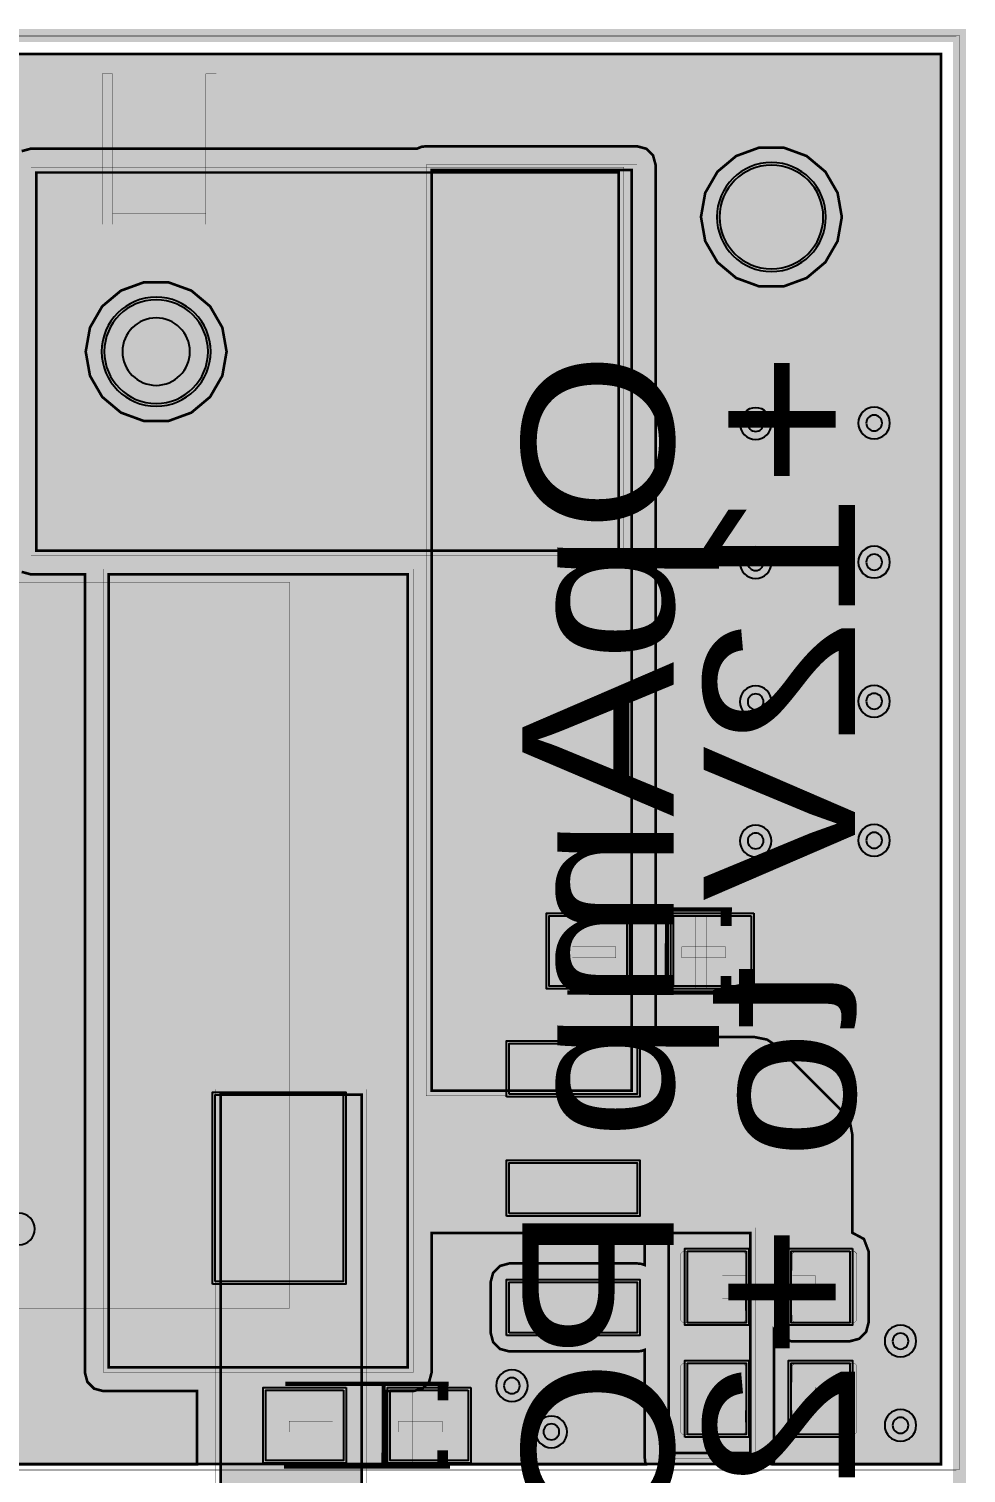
# Model space of a CAD drawing. Header units: millimetres. Extents: x 0 to 40.3, y -58.3 to 0.1.
# Drawn here: x 22.18 to 40.25, y -27.72 to 0.13 of the extents above; entities that cross this region are included whole.
import ezdxf
from ezdxf.enums import TextEntityAlignment as Align

# ---------------------------------------------------------------- set-up
doc = ezdxf.new("R2010")
doc.units = ezdxf.units.MM
doc.header["$MEASUREMENT"] = 0
for name, color, linetype, true_color in [('Board-Outline-Layer', 7, 'Continuous', 0xff00ff), ('Bottom-Layer', 7, 'Continuous', 0x0000ff), ('Bottom-Paste-Mask-Layer', 7, 'Continuous', 0x800000), ('Bottom-Silkscreen-Layer', 7, 'Continuous', 0x66cc33), ('Bottom-Solder-Mask-Layer', 7, 'Continuous', 0xaa00ff), ('Document-Layer', 7, 'Continuous', 0xffffff), ('Hole-Layer', 7, 'Continuous', 0x222222), ('Multi-Layer', 7, 'Continuous', 0xc0c0c0), ('Top-Layer', 7, 'Continuous', 0xff0000), ('Top-Paste-Mask-Layer', 7, 'Continuous', 0x808080), ('Top-Silkscreen-Layer', 7, 'Continuous', 0xffcc00), ('Top-Solder-Mask-Layer', 7, 'Continuous', 0x800080)]:
    doc.layers.add(name, color=color, linetype=linetype, true_color=true_color)
doc.styles.get("Standard").update_dxf_attribs({"font": 'arial.ttf'})

msp = doc.modelspace()

# ---------------------------------------------------------------- hatches: boundary and pattern name
at = {"layer": 'Bottom-Layer'}
for points in [[(39.769, -0.358), (39.769, -27.546), (0.485, -27.546), (0.485, -0.358)], [(35.142, -3.5), (35.224, -3.965), (35.46, -4.373), (35.821, -4.676), (36.264, -4.838), (36.736, -4.838), (37.179, -4.676), (37.54, -4.373), (37.776, -3.965), (37.858, -3.5), (37.776, -3.035), (37.54, -2.627), (37.179, -2.324), (36.736, -2.162), (36.264, -2.162), (35.821, -2.324), (35.46, -2.627), (35.224, -3.035)], [(35.5, -3.5, 1), (37.5, -3.5, 1)], [(23.28, -6.096), (23.362, -6.561), (23.598, -6.969), (23.959, -7.272), (24.402, -7.434), (24.874, -7.434), (25.317, -7.272), (25.678, -6.969), (25.914, -6.561), (25.996, -6.096), (25.914, -5.632), (25.678, -5.223), (25.317, -4.92), (24.874, -4.759), (24.402, -4.759), (23.959, -4.92), (23.598, -5.223), (23.362, -5.632)], [(23.638, -6.096, 1), (25.638, -6.096, 1)]]:
    msp.add_hatch(color=256, dxfattribs=at).paths.add_polyline_path(points)
at = {"layer": 'Bottom-Paste-Mask-Layer'}
for points in [[(35.5, -3.5, 1), (37.5, -3.5, 1)], [(23.638, -6.096, 1), (25.638, -6.096, 1)]]:
    msp.add_hatch(color=256, dxfattribs=at).paths.add_polyline_path(points)
at = {"layer": 'Bottom-Solder-Mask-Layer'}
for points in [[(35.449, -3.5, 1), (37.551, -3.5, 1)], [(23.587, -6.096, 1), (25.689, -6.096, 1)], [(13.208, -24.541), (13.208, -10.541), (27.208, -10.541), (27.208, -24.541)]]:
    msp.add_hatch(color=256, dxfattribs=at).paths.add_polyline_path(points)
at = {"layer": 'Document-Layer'}
for points in [[(23.598, -0.741), (23.598, -3.641), (23.798, -3.641), (23.798, -0.741)], [(23.598, -0.741), (23.598, -3.641), (23.798, -3.641), (23.798, -0.741)], [(25.798, -0.741), (25.798, -3.641), (25.598, -3.641), (25.598, -0.741)], [(25.798, -0.741), (25.798, -3.641), (25.598, -3.641), (25.598, -0.741)], [(23.798, -3.641), (25.598, -3.641), (25.598, -3.441), (23.798, -3.441)], [(23.798, -3.641), (25.598, -3.641), (25.598, -3.441), (23.798, -3.441)], [(35.244, -18.377), (35.041, -18.377), (35.041, -16.98), (35.244, -16.98)], [(35.244, -18.377), (35.041, -18.377), (35.041, -16.98), (35.244, -16.98)], [(35.526, -16.84), (35.73, -16.84), (35.73, -17.17), (35.526, -17.17)], [(35.526, -16.84), (35.73, -16.84), (35.73, -17.17), (35.526, -17.17)], [(32.662, -17.783), (32.662, -17.573), (33.502, -17.573), (33.502, -17.783)], [(32.662, -17.783), (32.662, -17.573), (33.502, -17.573), (33.502, -17.783)], [(34.773, -17.783), (34.773, -17.573), (35.613, -17.573), (35.613, -17.783)], [(34.773, -17.783), (34.773, -17.573), (35.613, -17.573), (35.613, -17.783)], [(35.726, -18.466), (35.523, -18.466), (35.523, -18.136), (35.726, -18.136)], [(35.726, -18.466), (35.523, -18.466), (35.523, -18.136), (35.726, -18.136)], [(29.783, -27.521), (29.58, -27.521), (29.58, -26.124), (29.783, -26.124)], [(29.783, -27.521), (29.58, -27.521), (29.58, -26.124), (29.783, -26.124)], [(30.065, -25.984), (30.269, -25.984), (30.269, -26.314), (30.065, -26.314)], [(30.065, -25.984), (30.269, -25.984), (30.269, -26.314), (30.065, -26.314)], [(27.201, -26.927), (27.201, -26.717), (28.041, -26.717), (28.041, -26.927)], [(27.201, -26.927), (27.201, -26.717), (28.041, -26.717), (28.041, -26.927)], [(29.312, -26.927), (29.312, -26.717), (30.152, -26.717), (30.152, -26.927)], [(29.312, -26.927), (29.312, -26.717), (30.152, -26.717), (30.152, -26.927)], [(30.265, -27.61), (30.062, -27.61), (30.062, -27.28), (30.265, -27.28)], [(30.265, -27.61), (30.062, -27.61), (30.062, -27.28), (30.265, -27.28)]]:
    msp.add_hatch(color=256, dxfattribs=at).paths.add_polyline_path(points)
at = {"layer": 'Hole-Layer'}
for points in [[(35.5, -3.5, 1), (37.5, -3.5, 1)], [(23.988, -6.096, 1), (25.288, -6.096, 1)]]:
    msp.add_hatch(color=256, dxfattribs=at).paths.add_polyline_path(points)
at = {"layer": 'Multi-Layer'}
for points in [[(35.5, -3.5, 1), (37.5, -3.5, 1)], [(35.5, -3.5, 1), (37.5, -3.5, 1)], [(35.5, -3.5, 1), (37.5, -3.5, 1)], [(23.638, -6.096, 1), (25.638, -6.096, 1)], [(23.638, -6.096, 1), (25.638, -6.096, 1)], [(23.638, -6.096, 1), (25.638, -6.096, 1)]]:
    msp.add_hatch(color=256, dxfattribs=at).paths.add_polyline_path(points)
at = {"layer": 'Top-Layer'}
for points in [[(25.423, -27.548), (19.281, -27.548), (19.281, -19.453), (19.233, -19.274), (19.102, -19.143), (18.923, -19.095), (16.911, -19.095), (16.788, -19.001), (16.637, -18.968), (14.667, -18.968), (14.488, -19.016), (14.357, -19.147), (14.309, -19.326), (14.309, -23.876), (14.322, -23.972), (14.36, -24.061), (13.379, -25.042), (11.259, -25.042), (9.502, -23.285), (9.502, -9.989), (12.275, -7.216), (13.71, -7.216), (14.156, -7.416), (14.645, -7.444), (15.111, -7.298), (15.496, -6.996), (15.748, -6.577), (15.836, -6.096), (15.748, -5.615), (15.496, -5.196), (15.111, -4.894), (14.645, -4.748), (14.156, -4.776), (13.71, -4.976), (11.811, -4.976), (11.382, -5.061), (11.019, -5.304), (7.59, -8.733), (7.347, -9.096), (7.262, -9.525), (7.262, -23.749), (7.347, -24.178), (7.59, -24.541), (10.003, -26.954), (10.366, -27.197), (10.795, -27.282), (13.843, -27.282), (14.272, -27.197), (14.635, -26.954), (16.383, -25.206), (16.383, -27.548), (0.485, -27.548), (0.485, -0.358), (39.769, -0.358), (39.769, -27.548), (36.534, -27.548), (36.548, -27.491), (36.553, -27.432), (36.553, -24.959), (36.685, -25.117), (36.883, -25.177), (38.015, -25.177), (38.194, -25.129), (38.326, -24.998), (38.373, -24.819), (38.373, -23.442), (38.284, -23.205), (38.061, -23.086), (38.061, -21.193), (38.015, -20.959), (37.882, -20.76), (36.614, -19.492), (36.415, -19.36), (36.181, -19.313), (34.267, -19.313), (34.267, -2.494), (34.219, -2.315), (34.088, -2.184), (33.909, -2.136), (29.845, -2.136), (29.754, -2.147), (29.669, -2.182), (22.225, -2.182), (22.046, -2.23), (21.915, -2.361), (21.867, -2.54), (21.867, -10.033), (21.915, -10.212), (22.046, -10.343), (22.225, -10.391), (23.264, -10.391), (23.264, -25.781), (23.312, -25.96), (23.443, -26.091), (23.622, -26.139), (25.423, -26.139)], [(35.142, -3.5), (35.224, -3.965), (35.46, -4.373), (35.821, -4.676), (36.264, -4.838), (36.736, -4.838), (37.179, -4.676), (37.54, -4.373), (37.776, -3.965), (37.858, -3.5), (37.776, -3.035), (37.54, -2.627), (37.179, -2.324), (36.736, -2.162), (36.264, -2.162), (35.821, -2.324), (35.46, -2.627), (35.224, -3.035)], [(35.5, -3.5, 1), (37.5, -3.5, 1)], [(22.327, -2.642), (33.553, -2.642), (33.553, -9.931), (22.327, -9.931)], [(29.947, -2.595), (33.807, -2.595), (33.807, -20.345), (29.947, -20.345)], [(23.638, -6.096, 1), (25.638, -6.096, 1)], [(29.487, -20.447), (29.488, -20.468), (29.489, -20.49), (29.489, -25.679), (23.724, -25.679), (23.724, -10.391), (29.487, -10.391)], [(33.713, -16.974), (33.713, -18.332), (32.213, -18.332), (32.213, -16.974)], [(36.113, -16.974), (36.113, -18.332), (34.613, -18.332), (34.613, -16.974)], [(31.445, -20.415), (31.445, -19.435), (33.915, -19.435), (33.915, -20.415)], [(25.775, -24.025), (25.775, -20.425), (28.245, -20.425), (28.245, -24.025)], [(25.883, -20.422), (28.6, -20.422), (28.6, -31.271), (25.883, -31.271)], [(31.445, -22.715), (31.445, -21.735), (33.915, -21.735), (33.915, -22.715)], [(34.059, -27.432), (34.064, -27.491), (34.078, -27.548), (29.06, -27.548), (29.06, -26.139), (29.591, -26.139), (29.77, -26.091), (29.901, -25.96), (29.949, -25.781), (29.949, -23.091), (32.68, -23.091), (32.768, -23.087), (32.856, -23.073), (33.915, -23.073), (33.989, -23.066), (34.059, -23.043), (34.059, -23.707), (33.989, -23.685), (33.915, -23.677), (31.445, -23.677), (31.266, -23.725), (31.135, -23.856), (31.087, -24.035), (31.087, -25.015), (31.135, -25.194), (31.266, -25.325), (31.445, -25.373), (33.915, -25.373), (33.989, -25.366), (34.059, -25.343)], [(34.519, -23.089), (36.093, -23.089), (36.093, -27.33), (34.519, -27.33)], [(36.015, -23.442), (36.015, -24.819), (34.883, -24.819), (34.883, -23.442)], [(38.015, -23.442), (38.015, -24.819), (36.883, -24.819), (36.883, -23.442)], [(31.445, -25.015), (31.445, -24.035), (33.915, -24.035), (33.915, -25.015)], [(34.883, -26.978), (34.883, -25.601), (36.015, -25.601), (36.015, -26.978)], [(36.883, -26.978), (36.883, -25.601), (38.015, -25.601), (38.015, -26.978)], [(28.252, -26.118), (28.252, -27.477), (26.752, -27.477), (26.752, -26.118)], [(30.652, -26.118), (30.652, -27.477), (29.152, -27.477), (29.152, -26.118)]]:
    msp.add_hatch(color=256, dxfattribs=at).paths.add_polyline_path(points)
at = {"layer": 'Top-Paste-Mask-Layer'}
for points in [[(35.5, -3.5, 1), (37.5, -3.5, 1)], [(23.638, -6.096, 1), (25.638, -6.096, 1)], [(33.713, -16.974), (33.713, -18.332), (32.213, -18.332), (32.213, -16.974)], [(36.113, -16.974), (36.113, -18.332), (34.613, -18.332), (34.613, -16.974)], [(31.445, -20.415), (31.445, -19.435), (33.915, -19.435), (33.915, -20.415)], [(25.775, -24.025), (25.775, -20.425), (28.245, -20.425), (28.245, -24.025)], [(31.445, -22.715), (31.445, -21.735), (33.915, -21.735), (33.915, -22.715)], [(35.999, -23.49), (35.999, -23.91), (35.554, -23.91), (35.554, -24.36), (35.994, -24.36), (35.999, -24.77), (35.949, -24.82), (34.799, -24.82), (34.749, -24.77), (34.749, -23.49), (34.799, -23.44), (35.949, -23.44)], [(35.999, -23.49), (35.999, -23.91), (35.554, -23.91), (35.554, -24.36), (35.994, -24.36), (35.999, -24.77), (35.949, -24.82), (34.799, -24.82), (34.749, -24.77), (34.749, -23.49), (34.799, -23.44), (35.949, -23.44)], [(38.149, -23.49), (38.149, -24.77), (38.099, -24.82), (36.949, -24.82), (36.899, -24.77), (36.894, -24.36), (37.344, -24.36), (37.344, -23.91), (36.904, -23.91), (36.899, -23.49), (36.949, -23.44), (38.099, -23.44)], [(38.149, -23.49), (38.149, -24.77), (38.099, -24.82), (36.949, -24.82), (36.899, -24.77), (36.894, -24.36), (37.344, -24.36), (37.344, -23.91), (36.904, -23.91), (36.899, -23.49), (36.949, -23.44), (38.099, -23.44)], [(31.445, -25.015), (31.445, -24.035), (33.915, -24.035), (33.915, -25.015)], [(34.749, -26.929), (34.749, -25.649), (34.799, -25.599), (35.949, -25.599), (35.999, -25.649), (36.004, -26.059), (35.554, -26.059), (35.554, -26.509), (35.994, -26.509), (35.999, -26.929), (35.949, -26.979), (34.799, -26.979)], [(34.749, -26.929), (34.749, -25.649), (34.799, -25.599), (35.949, -25.599), (35.999, -25.649), (36.004, -26.059), (35.554, -26.059), (35.554, -26.509), (35.994, -26.509), (35.999, -26.929), (35.949, -26.979), (34.799, -26.979)], [(36.899, -26.929), (36.899, -26.509), (37.344, -26.509), (37.344, -26.059), (36.904, -26.059), (36.899, -25.649), (36.949, -25.599), (38.099, -25.599), (38.149, -25.649), (38.149, -26.929), (38.099, -26.979), (36.949, -26.979)], [(36.899, -26.929), (36.899, -26.509), (37.344, -26.509), (37.344, -26.059), (36.904, -26.059), (36.899, -25.649), (36.949, -25.599), (38.099, -25.599), (38.149, -25.649), (38.149, -26.929), (38.099, -26.979), (36.949, -26.979)], [(28.252, -26.118), (28.252, -27.477), (26.752, -27.477), (26.752, -26.118)], [(30.652, -26.118), (30.652, -27.477), (29.152, -27.477), (29.152, -26.118)]]:
    msp.add_hatch(color=256, dxfattribs=at).paths.add_polyline_path(points)
at = {"layer": 'Top-Solder-Mask-Layer'}
for points in [[(35.449, -3.5, 1), (37.551, -3.5, 1)], [(23.587, -6.096, 1), (25.689, -6.096, 1)], [(33.764, -16.923), (33.764, -18.383), (32.162, -18.383), (32.162, -16.923)], [(36.164, -16.923), (36.164, -18.383), (34.562, -18.383), (34.562, -16.923)], [(31.394, -20.466), (31.394, -19.384), (33.966, -19.384), (33.966, -20.466)], [(25.724, -24.076), (25.724, -20.374), (28.296, -20.374), (28.296, -24.076)], [(31.394, -22.766), (31.394, -21.684), (33.966, -21.684), (33.966, -22.766)], [(36.066, -23.391), (36.066, -24.869), (34.832, -24.869), (34.832, -23.391)], [(38.066, -23.391), (38.066, -24.869), (36.832, -24.869), (36.832, -23.391)], [(31.394, -25.066), (31.394, -23.984), (33.966, -23.984), (33.966, -25.066)], [(34.832, -27.028), (34.832, -25.55), (36.066, -25.55), (36.066, -27.028)], [(36.832, -27.028), (36.832, -25.55), (38.066, -25.55), (38.066, -27.028)], [(28.303, -26.067), (28.303, -27.528), (26.701, -27.528), (26.701, -26.067)], [(30.703, -26.067), (30.703, -27.528), (29.101, -27.528), (29.101, -26.067)]]:
    msp.add_hatch(color=256, dxfattribs=at).paths.add_polyline_path(points)

# ---------------------------------------------------------------- linework, layer by layer
at = {"layer": 'Board-Outline-Layer', "const_width": 0.254}
msp.add_lwpolyline([(0.127, -50), (0.127, 0), (40.127, 0), (40.127, -50)], close=True, dxfattribs=at)
at = {"layer": 'Bottom-Layer'}
for points, const_width in [([(0.066, -27.668), (0.066, -0.018), (40.066, -0.018), (40.066, -27.668)], 0.00508), ([(39.769, -0.358), (39.769, -27.546), (0.485, -27.546), (0.485, -0.358)], 0.0508), ([(35.142, -3.5), (35.224, -3.965), (35.46, -4.373), (35.821, -4.676), (36.264, -4.838), (36.736, -4.838), (37.179, -4.676), (37.54, -4.373), (37.776, -3.965), (37.858, -3.5), (37.776, -3.035), (37.54, -2.627), (37.179, -2.324), (36.736, -2.162), (36.264, -2.162), (35.821, -2.324), (35.46, -2.627), (35.224, -3.035)], 0.0508), ([(23.28, -6.096), (23.362, -6.561), (23.598, -6.969), (23.959, -7.272), (24.402, -7.434), (24.874, -7.434), (25.317, -7.272), (25.678, -6.969), (25.914, -6.561), (25.996, -6.096), (25.914, -5.632), (25.678, -5.223), (25.317, -4.92), (24.874, -4.759), (24.402, -4.759), (23.959, -4.92), (23.598, -5.223), (23.362, -5.632)], 0.0508)]:
    msp.add_lwpolyline(points, close=True, dxfattribs=dict(at, const_width=const_width))
for points in [[(35.5, -3.5, 1), (37.5, -3.5), (37.5, -3.5, 1), (35.5, -3.5)], [(23.638, -6.096, 1), (25.638, -6.096), (25.638, -6.096, 1), (23.638, -6.096)]]:
    msp.add_lwpolyline(points, format="xyb", dxfattribs=at)
at = {"layer": 'Bottom-Paste-Mask-Layer'}
for points in [[(35.5, -3.5, 1), (37.5, -3.5), (37.5, -3.5, 1), (35.5, -3.5)], [(23.638, -6.096, 1), (25.638, -6.096), (25.638, -6.096, 1), (23.638, -6.096)]]:
    msp.add_lwpolyline(points, format="xyb", dxfattribs=at)
at = {"layer": 'Bottom-Solder-Mask-Layer'}
for points in [[(35.449, -3.5, 1), (37.551, -3.5), (37.551, -3.5, 1), (35.449, -3.5)], [(23.587, -6.096, 1), (25.689, -6.096), (25.689, -6.096, 1), (23.587, -6.096)]]:
    msp.add_lwpolyline(points, format="xyb", dxfattribs=at)
at = {"layer": 'Bottom-Solder-Mask-Layer', "const_width": 0.00508}
msp.add_lwpolyline([(13.208, -24.541), (13.208, -10.541), (27.208, -10.541), (27.208, -24.541)], close=True, dxfattribs=at)
at = {"layer": 'Document-Layer', "const_width": 0.00508}
for points in [[(23.598, -0.741), (23.598, -3.641), (23.798, -3.641), (23.798, -0.741)], [(23.598, -0.741), (23.598, -3.641), (23.798, -3.641), (23.798, -0.741)], [(25.798, -0.741), (25.798, -3.641), (25.598, -3.641), (25.598, -0.741)], [(25.798, -0.741), (25.798, -3.641), (25.598, -3.641), (25.598, -0.741)], [(23.798, -3.641), (25.598, -3.641), (25.598, -3.441), (23.798, -3.441)], [(23.798, -3.641), (25.598, -3.641), (25.598, -3.441), (23.798, -3.441)], [(35.244, -18.377), (35.041, -18.377), (35.041, -16.98), (35.244, -16.98)], [(35.244, -18.377), (35.041, -18.377), (35.041, -16.98), (35.244, -16.98)], [(35.526, -16.84), (35.73, -16.84), (35.73, -17.17), (35.526, -17.17)], [(35.526, -16.84), (35.73, -16.84), (35.73, -17.17), (35.526, -17.17)], [(32.662, -17.783), (32.662, -17.573), (33.502, -17.573), (33.502, -17.783)], [(32.662, -17.783), (32.662, -17.573), (33.502, -17.573), (33.502, -17.783)], [(34.773, -17.783), (34.773, -17.573), (35.613, -17.573), (35.613, -17.783)], [(34.773, -17.783), (34.773, -17.573), (35.613, -17.573), (35.613, -17.783)], [(35.726, -18.466), (35.523, -18.466), (35.523, -18.136), (35.726, -18.136)], [(35.726, -18.466), (35.523, -18.466), (35.523, -18.136), (35.726, -18.136)], [(29.783, -27.521), (29.58, -27.521), (29.58, -26.124), (29.783, -26.124)], [(29.783, -27.521), (29.58, -27.521), (29.58, -26.124), (29.783, -26.124)], [(30.065, -25.984), (30.269, -25.984), (30.269, -26.314), (30.065, -26.314)], [(30.065, -25.984), (30.269, -25.984), (30.269, -26.314), (30.065, -26.314)], [(27.201, -26.927), (27.201, -26.717), (28.041, -26.717), (28.041, -26.927)], [(27.201, -26.927), (27.201, -26.717), (28.041, -26.717), (28.041, -26.927)], [(29.312, -26.927), (29.312, -26.717), (30.152, -26.717), (30.152, -26.927)], [(29.312, -26.927), (29.312, -26.717), (30.152, -26.717), (30.152, -26.927)], [(30.265, -27.61), (30.062, -27.61), (30.062, -27.28), (30.265, -27.28)], [(30.265, -27.61), (30.062, -27.61), (30.062, -27.28), (30.265, -27.28)]]:
    msp.add_lwpolyline(points, close=True, dxfattribs=at)
at = {"layer": 'Document-Layer', "const_width": 0.5}
msp.add_lwpolyline([(33.151, -24.638, 1), (33.651, -24.638), (33.651, -24.638, 1), (33.151, -24.638)], format="xyb", dxfattribs=at)
msp.add_lwpolyline([(33.151, -24.638, 1), (33.651, -24.638), (33.651, -24.638, 1), (33.151, -24.638)], format="xyb", dxfattribs=at)
at = {"layer": 'Hole-Layer'}
msp.add_lwpolyline([(35.5, -3.5, 1), (37.5, -3.5), (37.5, -3.5, 1), (35.5, -3.5)], format="xyb", dxfattribs=at)
for points in [[(23.988, -6.096, 1), (25.288, -6.096, 1)], [(36.043, -7.483, 1), (36.348, -7.483, 1)], [(38.329, -7.473, 1), (38.634, -7.473, 1)], [(36.043, -10.165, 1), (36.348, -10.165, 1)], [(38.329, -10.155, 1), (38.634, -10.155, 1)], [(36.043, -12.847, 1), (36.348, -12.847, 1)], [(38.329, -12.837, 1), (38.634, -12.837, 1)], [(36.043, -15.53, 1), (36.348, -15.53, 1)], [(38.329, -15.52, 1), (38.634, -15.52, 1)], [(38.837, -25.174, 1), (39.142, -25.174, 1)], [(31.344, -26.035, 1), (31.649, -26.035, 1)], [(38.837, -26.797, 1), (39.142, -26.797, 1)], [(32.106, -26.924, 1), (32.411, -26.924, 1)]]:
    msp.add_lwpolyline(points, format="xyb", close=True, dxfattribs=at)
at = {"layer": 'Multi-Layer'}
for points in [[(35.5, -3.5, 1), (37.5, -3.5), (37.5, -3.5, 1), (35.5, -3.5)], [(35.5, -3.5, 1), (37.5, -3.5), (37.5, -3.5, 1), (35.5, -3.5)], [(35.5, -3.5, 1), (37.5, -3.5), (37.5, -3.5, 1), (35.5, -3.5)], [(23.638, -6.096, 1), (25.638, -6.096), (25.638, -6.096, 1), (23.638, -6.096)], [(23.638, -6.096, 1), (25.638, -6.096), (25.638, -6.096, 1), (23.638, -6.096)], [(23.638, -6.096, 1), (25.638, -6.096), (25.638, -6.096, 1), (23.638, -6.096)], [(21.688, -23.012, 1), (22.298, -23.012), (22.298, -23.012, 1), (21.688, -23.012)], [(31.191, -26.035, 1), (31.801, -26.035), (31.801, -26.035, 1), (31.191, -26.035)]]:
    msp.add_lwpolyline(points, format="xyb", dxfattribs=at)
for points in [[(35.89, -7.483, 1), (36.5, -7.483, 1)], [(38.176, -7.473, 1), (38.786, -7.473, 1)], [(35.89, -10.165, 1), (36.5, -10.165, 1)], [(38.176, -10.155, 1), (38.786, -10.155, 1)], [(35.89, -12.847, 1), (36.5, -12.847, 1)], [(38.176, -12.837, 1), (38.786, -12.837, 1)], [(35.89, -15.53, 1), (36.5, -15.53, 1)], [(38.176, -15.52, 1), (38.786, -15.52, 1)], [(38.684, -25.174, 1), (39.294, -25.174, 1)], [(31.953, -26.924, 1), (32.563, -26.924, 1)], [(38.684, -26.797, 1), (39.294, -26.797, 1)]]:
    msp.add_lwpolyline(points, format="xyb", close=True, dxfattribs=at)
at = {"layer": 'Top-Layer'}
for points, const_width in [([(0.127, -27.65), (0.127, 0), (40.127, 0), (40.127, -27.65)], 0.00508), ([(35.142, -3.5), (35.224, -3.965), (35.46, -4.373), (35.821, -4.676), (36.264, -4.838), (36.736, -4.838), (37.179, -4.676), (37.54, -4.373), (37.776, -3.965), (37.858, -3.5), (37.776, -3.035), (37.54, -2.627), (37.179, -2.324), (36.736, -2.162), (36.264, -2.162), (35.821, -2.324), (35.46, -2.627), (35.224, -3.035)], 0.0508), ([(29.845, -20.447), (29.845, -2.494), (33.909, -2.494), (33.909, -20.447)], 0.00508), ([(22.225, -10.033), (22.225, -2.54), (33.655, -2.54), (33.655, -10.033)], 0.00508), ([(22.327, -2.642), (33.553, -2.642), (33.553, -9.931), (22.327, -9.931)], 0.0508), ([(29.947, -2.595), (33.807, -2.595), (33.807, -20.345), (29.947, -20.345)], 0.0508), ([(23.622, -25.781), (23.622, -10.287), (29.591, -10.287), (29.591, -25.781)], 0.00508), ([(29.487, -20.447), (29.488, -20.468), (29.489, -20.49), (29.489, -25.679), (23.724, -25.679), (23.724, -10.391), (29.487, -10.391)], 0.0508), ([(25.781, -31.373), (25.781, -20.32), (28.702, -20.32), (28.702, -31.373)], 0.00508), ([(25.883, -20.422), (28.6, -20.422), (28.6, -31.271), (25.883, -31.271)], 0.0508), ([(34.059, -27.432), (34.064, -27.491), (34.078, -27.548), (29.06, -27.548), (29.06, -26.139), (29.591, -26.139), (29.77, -26.091), (29.901, -25.96), (29.949, -25.781), (29.949, -23.091), (32.68, -23.091), (32.768, -23.087), (32.856, -23.073), (33.915, -23.073), (33.989, -23.066), (34.059, -23.043), (34.059, -23.707), (33.989, -23.685), (33.915, -23.677), (31.445, -23.677), (31.266, -23.725), (31.135, -23.856), (31.087, -24.035), (31.087, -25.015), (31.135, -25.194), (31.266, -25.325), (31.445, -25.373), (33.915, -25.373), (33.989, -25.366), (34.059, -25.343)], 0.0508), ([(34.417, -27.432), (34.417, -22.987), (36.195, -22.987), (36.195, -27.432)], 0.00508), ([(34.519, -23.089), (36.093, -23.089), (36.093, -27.33), (34.519, -27.33)], 0.0508)]:
    msp.add_lwpolyline(points, close=True, dxfattribs=dict(at, const_width=const_width))
for points, const_width in [([(0.485, -0.358), (39.769, -0.358), (39.769, -27.548), (36.534, -27.548), (36.548, -27.491), (36.553, -27.432), (36.553, -24.959), (36.685, -25.117), (36.883, -25.177), (38.015, -25.177), (38.194, -25.129), (38.326, -24.998), (38.373, -24.819), (38.373, -23.442), (38.284, -23.205), (38.061, -23.086), (38.061, -21.193), (38.015, -20.959), (37.882, -20.76), (36.614, -19.492), (36.415, -19.36), (36.181, -19.313), (34.267, -19.313), (34.267, -2.494), (34.219, -2.315), (34.088, -2.184), (33.909, -2.136), (29.845, -2.136), (29.754, -2.147), (29.669, -2.182), (22.225, -2.182), (22.046, -2.23)], 0.0508), ([(22.046, -10.343), (22.225, -10.391), (23.264, -10.391), (23.264, -25.781), (23.312, -25.96), (23.443, -26.091), (23.622, -26.139), (25.423, -26.139), (25.423, -27.548), (19.281, -27.548)], 0.0508), ([(36.181, -19.925), (32.68, -19.925)], 0.508), ([(37.449, -21.193), (36.181, -19.925)], 0.508), ([(37.449, -24.13), (37.449, -21.193)], 0.508), ([(32.68, -22.225), (27.01, -22.225)], 1.016), ([(35.054, -24.525), (35.449, -24.13)], 0.508), ([(32.68, -24.525), (35.054, -24.525)], 0.508)]:
    msp.add_lwpolyline(points, dxfattribs=dict(at, const_width=const_width))
for points in [[(35.5, -3.5, 1), (37.5, -3.5), (37.5, -3.5, 1), (35.5, -3.5)], [(23.638, -6.096, 1), (25.638, -6.096), (25.638, -6.096, 1), (23.638, -6.096)]]:
    msp.add_lwpolyline(points, format="xyb", dxfattribs=at)
for points in [[(33.713, -16.974), (33.713, -18.332), (32.213, -18.332), (32.213, -16.974)], [(36.113, -16.974), (36.113, -18.332), (34.613, -18.332), (34.613, -16.974)], [(31.445, -20.415), (31.445, -19.435), (33.915, -19.435), (33.915, -20.415)], [(25.775, -24.025), (25.775, -20.425), (28.245, -20.425), (28.245, -24.025)], [(31.445, -22.715), (31.445, -21.735), (33.915, -21.735), (33.915, -22.715)], [(36.015, -23.442), (36.015, -24.819), (34.883, -24.819), (34.883, -23.442)], [(38.015, -23.442), (38.015, -24.819), (36.883, -24.819), (36.883, -23.442)], [(31.445, -25.015), (31.445, -24.035), (33.915, -24.035), (33.915, -25.015)], [(34.883, -26.978), (34.883, -25.601), (36.015, -25.601), (36.015, -26.978)], [(36.883, -26.978), (36.883, -25.601), (38.015, -25.601), (38.015, -26.978)], [(28.252, -26.118), (28.252, -27.477), (26.752, -27.477), (26.752, -26.118)], [(30.652, -26.118), (30.652, -27.477), (29.152, -27.477), (29.152, -26.118)]]:
    msp.add_lwpolyline(points, close=True, dxfattribs=at)
at = {"layer": 'Top-Paste-Mask-Layer'}
for points in [[(35.5, -3.5, 1), (37.5, -3.5), (37.5, -3.5, 1), (35.5, -3.5)], [(23.638, -6.096, 1), (25.638, -6.096), (25.638, -6.096, 1), (23.638, -6.096)]]:
    msp.add_lwpolyline(points, format="xyb", dxfattribs=at)
for points in [[(33.713, -16.974), (33.713, -18.332), (32.213, -18.332), (32.213, -16.974)], [(36.113, -16.974), (36.113, -18.332), (34.613, -18.332), (34.613, -16.974)], [(31.445, -20.415), (31.445, -19.435), (33.915, -19.435), (33.915, -20.415)], [(25.775, -24.025), (25.775, -20.425), (28.245, -20.425), (28.245, -24.025)], [(31.445, -22.715), (31.445, -21.735), (33.915, -21.735), (33.915, -22.715)], [(31.445, -25.015), (31.445, -24.035), (33.915, -24.035), (33.915, -25.015)], [(28.252, -26.118), (28.252, -27.477), (26.752, -27.477), (26.752, -26.118)], [(30.652, -26.118), (30.652, -27.477), (29.152, -27.477), (29.152, -26.118)]]:
    msp.add_lwpolyline(points, close=True, dxfattribs=at)
at = {"layer": 'Top-Paste-Mask-Layer', "const_width": 0.00508}
for points in [[(35.999, -23.49), (35.999, -23.91), (35.554, -23.91), (35.554, -24.36), (35.994, -24.36), (35.999, -24.77), (35.949, -24.82), (34.799, -24.82), (34.749, -24.77), (34.749, -23.49), (34.799, -23.44), (35.949, -23.44)], [(35.999, -23.49), (35.999, -23.91), (35.554, -23.91), (35.554, -24.36), (35.994, -24.36), (35.999, -24.77), (35.949, -24.82), (34.799, -24.82), (34.749, -24.77), (34.749, -23.49), (34.799, -23.44), (35.949, -23.44)], [(38.149, -23.49), (38.149, -24.77), (38.099, -24.82), (36.949, -24.82), (36.899, -24.77), (36.894, -24.36), (37.344, -24.36), (37.344, -23.91), (36.904, -23.91), (36.899, -23.49), (36.949, -23.44), (38.099, -23.44)], [(38.149, -23.49), (38.149, -24.77), (38.099, -24.82), (36.949, -24.82), (36.899, -24.77), (36.894, -24.36), (37.344, -24.36), (37.344, -23.91), (36.904, -23.91), (36.899, -23.49), (36.949, -23.44), (38.099, -23.44)], [(34.749, -26.929), (34.749, -25.649), (34.799, -25.599), (35.949, -25.599), (35.999, -25.649), (36.004, -26.059), (35.554, -26.059), (35.554, -26.509), (35.994, -26.509), (35.999, -26.929), (35.949, -26.979), (34.799, -26.979)], [(34.749, -26.929), (34.749, -25.649), (34.799, -25.599), (35.949, -25.599), (35.999, -25.649), (36.004, -26.059), (35.554, -26.059), (35.554, -26.509), (35.994, -26.509), (35.999, -26.929), (35.949, -26.979), (34.799, -26.979)], [(36.899, -26.929), (36.899, -26.509), (37.344, -26.509), (37.344, -26.059), (36.904, -26.059), (36.899, -25.649), (36.949, -25.599), (38.099, -25.599), (38.149, -25.649), (38.149, -26.929), (38.099, -26.979), (36.949, -26.979)], [(36.899, -26.929), (36.899, -26.509), (37.344, -26.509), (37.344, -26.059), (36.904, -26.059), (36.899, -25.649), (36.949, -25.599), (38.099, -25.599), (38.149, -25.649), (38.149, -26.929), (38.099, -26.979), (36.949, -26.979)]]:
    msp.add_lwpolyline(points, close=True, dxfattribs=at)
at = {"layer": 'Top-Silkscreen-Layer'}
for points, const_width in [([(11.912, -0.596), (27.152, -0.596)], 0.254), ([(11.912, -0.596), (27.152, -0.596)], 0.254), ([(23.72, -0.596), (23.72, -3.566)], 0.254), ([(23.72, -0.596), (23.72, -3.566)], 0.254), ([(25.782, -3.566), (25.782, -0.596)], 0.254), ([(25.782, -3.566), (25.782, -0.596)], 0.254), ([(27.152, -0.564), (27.152, -10.564)], 0.254), ([(27.152, -0.564), (27.152, -10.564)], 0.254), ([(11.894, -1.565), (27.134, -1.565)], 0.254), ([(11.894, -1.565), (27.134, -1.565)], 0.254), ([(36.5, -3.413), (35.23, -2.143), (35.23, -2.128)], 0.152), ([(36.5, -3.413), (35.23, -2.143), (35.23, -2.128)], 0.152), ([(36.5, -3.5), (37.821, -2.179), (37.872, -2.179)], 0.152), ([(36.5, -3.5), (37.821, -2.179), (37.872, -2.179)], 0.152), ([(23.72, -3.566), (25.782, -3.566)], 0.254), ([(23.72, -3.566), (25.782, -3.566)], 0.254), ([(36.5, -3.5), (35.179, -4.821), (35.128, -4.821)], 0.152), ([(36.5, -3.5), (35.179, -4.821), (35.128, -4.821)], 0.152), ([(36.5, -3.5), (37.857, -4.857)], 0.152), ([(36.5, -3.5), (37.857, -4.857)], 0.152), ([(11.958, -9.196), (27.198, -9.196)], 0.254), ([(11.958, -9.196), (27.198, -9.196)], 0.254), ([(11.912, -10.596), (27.152, -10.596)], 0.254), ([(11.912, -10.596), (27.152, -10.596)], 0.254), ([(35.738, -16.853), (32.588, -16.853)], 0.08), ([(35.738, -16.853), (32.588, -16.853)], 0.08), ([(34.487, -16.853), (34.483, -18.453)], 0.08), ([(34.487, -16.853), (34.483, -18.453)], 0.08), ([(35.763, -18.453), (32.563, -18.453)], 0.08), ([(35.763, -18.453), (32.563, -18.453)], 0.08), ([(28.474, -25.551), (28.474, -18.899)], 0.152), ([(28.474, -18.899), (31.216, -18.899)], 0.152), ([(28.474, -25.551), (28.474, -18.899)], 0.152), ([(28.474, -18.899), (31.216, -18.899)], 0.152), ([(31.216, -18.899), (31.216, -25.551)], 0.152), ([(31.216, -18.899), (31.216, -25.551)], 0.152), ([(35.973, -23.213), (34.688, -23.213)], 0.152), ([(34.688, -23.213), (34.688, -25.047)], 0.152), ([(35.973, -23.213), (34.688, -23.213)], 0.152), ([(34.688, -23.213), (34.688, -25.047)], 0.152), ([(36.925, -23.213), (38.21, -23.213)], 0.152), ([(36.925, -23.213), (38.21, -23.213)], 0.152), ([(38.21, -23.213), (38.21, -25.047)], 0.152), ([(38.21, -23.213), (38.21, -25.047)], 0.152), ([(34.688, -25.047), (35.973, -25.047)], 0.152), ([(34.688, -25.047), (35.973, -25.047)], 0.152), ([(38.21, -25.047), (36.925, -25.047)], 0.152), ([(38.21, -25.047), (36.925, -25.047)], 0.152), ([(34.688, -27.206), (34.688, -25.372)], 0.152), ([(34.688, -25.372), (35.973, -25.372)], 0.152), ([(34.688, -27.206), (34.688, -25.372)], 0.152), ([(34.688, -25.372), (35.973, -25.372)], 0.152), ([(38.21, -25.372), (36.925, -25.372)], 0.152), ([(38.21, -25.372), (36.925, -25.372)], 0.152), ([(38.21, -27.206), (38.21, -25.372)], 0.152), ([(38.21, -27.206), (38.21, -25.372)], 0.152), ([(31.216, -25.551), (28.474, -25.551)], 0.152), ([(31.216, -25.551), (28.474, -25.551)], 0.152), ([(30.277, -25.997), (27.127, -25.997)], 0.08), ([(30.277, -25.997), (27.127, -25.997)], 0.08), ([(29.026, -25.997), (29.022, -27.597)], 0.08), ([(29.026, -25.997), (29.022, -27.597)], 0.08), ([(35.973, -27.206), (34.688, -27.206)], 0.152), ([(35.973, -27.206), (34.688, -27.206)], 0.152), ([(36.925, -27.206), (38.21, -27.206)], 0.152), ([(36.925, -27.206), (38.21, -27.206)], 0.152), ([(30.302, -27.597), (27.102, -27.597)], 0.08), ([(30.302, -27.597), (27.102, -27.597)], 0.08)]:
    msp.add_lwpolyline(points, dxfattribs=dict(at, const_width=const_width))
at = {"layer": 'Top-Silkscreen-Layer', "const_width": 0.152}
msp.add_lwpolyline([(34.6, -3.5, 1), (38.4, -3.5), (38.4, -3.5, 1), (34.6, -3.5)], format="xyb", dxfattribs=at)
msp.add_lwpolyline([(34.6, -3.5, 1), (38.4, -3.5), (38.4, -3.5, 1), (34.6, -3.5)], format="xyb", dxfattribs=at)
at = {"layer": 'Top-Solder-Mask-Layer'}
for points in [[(35.449, -3.5, 1), (37.551, -3.5), (37.551, -3.5, 1), (35.449, -3.5)], [(23.587, -6.096, 1), (25.689, -6.096), (25.689, -6.096, 1), (23.587, -6.096)]]:
    msp.add_lwpolyline(points, format="xyb", dxfattribs=at)
for points in [[(33.764, -16.923), (33.764, -18.383), (32.162, -18.383), (32.162, -16.923)], [(36.164, -16.923), (36.164, -18.383), (34.562, -18.383), (34.562, -16.923)], [(31.394, -20.466), (31.394, -19.384), (33.966, -19.384), (33.966, -20.466)], [(25.724, -24.076), (25.724, -20.374), (28.296, -20.374), (28.296, -24.076)], [(31.394, -22.766), (31.394, -21.684), (33.966, -21.684), (33.966, -22.766)], [(36.066, -23.391), (36.066, -24.869), (34.832, -24.869), (34.832, -23.391)], [(38.066, -23.391), (38.066, -24.869), (36.832, -24.869), (36.832, -23.391)], [(31.394, -25.066), (31.394, -23.984), (33.966, -23.984), (33.966, -25.066)], [(34.832, -27.028), (34.832, -25.55), (36.066, -25.55), (36.066, -27.028)], [(36.832, -27.028), (36.832, -25.55), (38.066, -25.55), (38.066, -27.028)], [(28.303, -26.067), (28.303, -27.528), (26.701, -27.528), (26.701, -26.067)], [(30.703, -26.067), (30.703, -27.528), (29.101, -27.528), (29.101, -26.067)]]:
    msp.add_lwpolyline(points, close=True, dxfattribs=at)

# ---------------------------------------------------------------- texts
at = {"layer": 'Bottom-Silkscreen-Layer', "text_generation_flag": 2, "width": 1.1}
for s, p in [('OpAmp POWER SUPPLY', (35.488, -6.096)), ('+12V to +2.5V&-2.5V', (38.989, -6.096))]:
    msp.add_text(s, height=2.91716, rotation=90, dxfattribs=at).set_placement(p, align=Align.BOTTOM_LEFT)

doc.saveas('drawing.dxf')
